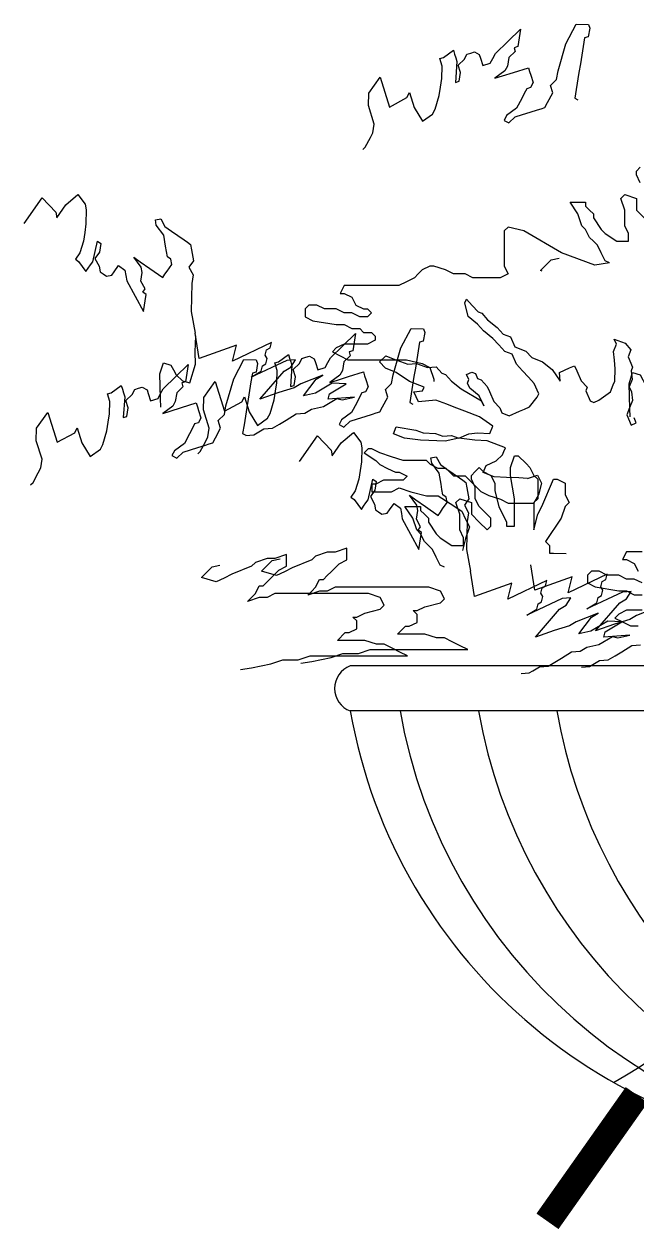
# Model space of a CAD drawing. Header units: millimetres. Extents: x 414.69 to 418.31, y 556.59 to 559.55.
# Drawn here: x 417.6107 to 417.838, y 558.0413 to 558.4908 of the extents above; entities that cross this region are included whole.
import ezdxf

# ---------------------------------------------------------------- set-up
doc = ezdxf.new("R2010")
doc.units = ezdxf.units.MM

msp = doc.modelspace()

# ---------------------------------------------------------------- linework, layer by layer
at = {"color": 8}
for p, q in [((418.1224721687163, 558.2525316823007), (417.7316737571314, 558.2525316823007)), ((418.1224721687163, 558.2357831789471), (417.7316737571314, 558.2357831789471))]:
    msp.add_line(p, q, dxfattribs=at)
at = {"color": 103}
for points in [[(417.736356150529, 558.4442223460629), (417.737246054989, 558.4450798852033), (417.7391454561225, 558.448709518055), (417.7400951578275, 558.4505243348367), (417.740612540563, 558.4537218651276), (417.7384509522249, 558.4606354518219), (417.7385360185947, 558.4652157032813), (417.7427671395036, 558.4710922485278), (417.7462256798699, 558.460030512935), (417.7527034522354, 558.4635737253528), (417.7536531539404, 558.4653885421344), (417.7553824246108, 558.459857672779), (417.7584937136791, 558.4547589059844), (417.7584937136791, 558.4547589059844), (417.7622074495761, 558.4574379202284), (417.7631571522559, 558.4592527338921), (417.7646242357216, 558.4642650840826), (417.7651416174824, 558.4674626174914), (417.7656590015197, 558.470660151612), (417.7657440656129, 558.4752404023596), (417.7648794312524, 558.4780058339194), (417.7662614506251, 558.4784379333622), (417.7699751865218, 558.4811169476061), (417.7704075041896, 558.4797342302672), (417.7708398218572, 558.4783515129284), (417.77127213855, 558.4769687987075), (417.7706696904196, 558.4691910138393), (417.772051709792, 558.4696231132822), (417.7725690915529, 558.472820646691), (417.7717044562175, 558.4755860813686), (417.7740361750184, 558.4778329968815), (417.7749858776984, 558.4796478105453), (417.7763678947942, 558.4800799092764), (417.777749914167, 558.4805120087192), (417.7795642479557, 558.4795613932293), (417.7799965656234, 558.4781786758906), (417.7808612009585, 558.4754132412128), (417.7836252374271, 558.4762774393868), (417.7845749391321, 558.4780922561685), (417.7855246385604, 558.4799070722385), (417.7901880771374, 558.484400900146), (417.7948515147392, 558.4888947311716), (417.7938167479663, 558.4824996667603), (417.7924347308702, 558.4820675680293), (417.7928670485379, 558.4806848506904), (417.7905353297368, 558.4784379351775), (417.7900179456997, 558.4752404010569), (417.7890682462713, 558.473425584987), (417.7853545080976, 558.4707465700313), (417.7881185445663, 558.4716107682053), (417.7922646004075, 558.4729070658221), (417.7977926733446, 558.47463546217), (417.7982249910121, 558.4732527448311), (417.7986573086799, 558.4718700274923), (417.7995219430402, 558.4691045959325), (417.7985722413354, 558.4672897791507), (417.7971902242392, 558.4668576804197), (417.7962405225343, 558.465042863638), (417.7952908231059, 558.463228047568), (417.7933914219726, 558.4595984147163), (417.789677683799, 558.4569193997606), (417.7887279843707, 558.4551045836907), (417.7905423191344, 558.454153965083), (417.7928740379353, 558.4564008805958), (417.7956380744039, 558.4572650787698), (417.7984021108725, 558.4581292769437), (417.8011661473411, 558.4589934751177), (417.8025481667136, 558.4594255745604), (417.8039301838096, 558.4598576732916), (417.8048798855147, 558.4616724900733), (417.806779286648, 558.465302122925), (417.8059146513126, 558.4680675576027), (417.8082463701136, 558.4703144731154), (417.8087637551258, 558.4735120041181), (417.8116979220572, 558.4835367044991), (417.8154967243239, 558.4907959702025), (417.8200750955561, 558.4907095497687), (417.8205074132237, 558.4893268324298), (417.819990031463, 558.4861292990211), (417.8186080120904, 558.4856971995782), (417.8180906303296, 558.4824996661694), (417.8175732462922, 558.4793021320488), (417.8170558645315, 558.47610459864), (417.8165384795193, 558.4729070676374), (417.8155037137213, 558.466512000108), (417.8149863319605, 558.4633144666992), (417.8161631222898, 558.4626978893804)], [(417.8392824389756, 558.4319106612321), (417.8378337133959, 558.4348066474345), (417.8378337133959, 558.4362546393429), (417.8392824389756, 558.4377026336366)], [(417.8278712582452, 558.4021375357796), (417.8262439120261, 558.4029507968246), (417.8247951864466, 558.4058467830268), (417.8233464608671, 558.408742769229), (417.8218977352875, 558.4101907635228), (417.8204490097079, 558.4116387554312), (417.8190002841283, 558.4145347416335), (417.8175515618154, 558.4159827359273), (417.8161028362359, 558.420326714038), (417.8132053850768, 558.4246706945339), (417.8161028362359, 558.4246706945339), (417.8175515618154, 558.4246706945339), (417.8190002841283, 558.4246706945339), (417.8190002841283, 558.4232227026255), (417.8204490097078, 558.4217747083317), (417.8218977352875, 558.420326714038), (417.8218977352875, 558.4188787221294), (417.8247951864466, 558.4145347416335), (417.8262439120261, 558.4130867497249), (417.8305900887649, 558.4101907635228), (417.8334875399241, 558.4101907635228), (417.8349362622369, 558.4101907635228), (417.8349362622369, 558.4116387554312), (417.8349362622369, 558.413086749725), (417.8334875399241, 558.4159827359273), (417.8334875399241, 558.4188787221295), (417.8334875399241, 558.4217747083317), (417.8320388143445, 558.4261186888277), (417.8334875399241, 558.4275666807362), (417.8378337133959, 558.4261186888277), (417.8378337133959, 558.424670694534), (417.8378337133959, 558.4217747083317), (417.8407311645551, 558.4188787221295)], [(417.6751429284343, 558.3312560881006), (417.6760328328943, 558.3321136272411), (417.6779322340276, 558.3357432600927), (417.6788819357326, 558.3375580768745), (417.6793993184682, 558.3407556071653), (417.6772377301299, 558.3476691938596), (417.6773227964998, 558.3522494453191), (417.6815539174089, 558.3581259905656), (417.6850124577751, 558.3470642549727), (417.6914902301406, 558.3506074673905), (417.6924399318456, 558.3524222841722), (417.694169202516, 558.3468914148167), (417.6972804915843, 558.3417926480222), (417.6972804915843, 558.3417926480222), (417.7009942274813, 558.3444716622661), (417.7019439301611, 558.3462864759298), (417.7034110136268, 558.3512988261203), (417.7039283953875, 558.3544963595291), (417.7044457794249, 558.3576938936496), (417.704530843518, 558.3622741443974), (417.7036662091576, 558.3650395759571), (417.7050482285301, 558.3654716754), (417.7087619644271, 558.3681506896439), (417.7091942820947, 558.366767972305), (417.7096265997623, 558.3653852549662), (417.7100589164552, 558.3640025407452), (417.7094564683247, 558.3562247558771), (417.7108384876973, 558.3566568553199), (417.7113558694581, 558.3598543887288), (417.7104912341229, 558.3626198234065), (417.7128229529238, 558.3648667389192), (417.7137726556035, 558.366681552583), (417.7151546726996, 558.3671136513141), (417.7165366920722, 558.3675457507569), (417.7183510258609, 558.3665951352672), (417.7187833435285, 558.3652124179282), (417.7196479788638, 558.3624469832505), (417.7224120153323, 558.3633111814245), (417.7233617170373, 558.3651259982062), (417.7243114164656, 558.3669408142762), (417.7289748550425, 558.3714346421838), (417.7336382926444, 558.3759284732093), (417.7326035258714, 558.369533408798), (417.7312215087754, 558.369101310067), (417.7316538264431, 558.3677185927281), (417.7293221076421, 558.3654716772153), (417.7288047236048, 558.3622741430947), (417.7278550241764, 558.3604593270247), (417.7241412860028, 558.357780312069), (417.7269053224716, 558.358644510243), (417.7310513783126, 558.3599408078599), (417.7365794512498, 558.3616692042076), (417.7370117689175, 558.3602864868689), (417.7374440865849, 558.35890376953), (417.7383087209455, 558.3561383379703), (417.7373590192406, 558.3543235211885), (417.7359770021444, 558.3538914224574), (417.7350273004395, 558.3520766056757), (417.7340776010111, 558.3502617896057), (417.7321781998778, 558.346632156754), (417.7284644617042, 558.3439531417984), (417.7275147622759, 558.3421383257285), (417.7293290970395, 558.3411877071208), (417.7316608158405, 558.3434346226335), (417.734424852309, 558.3442988208075), (417.7371888887776, 558.3451630189815), (417.7399529252463, 558.3460272171553), (417.7413349446189, 558.3464593165982), (417.7427169617148, 558.3468914153293), (417.7436666634197, 558.348706232111), (417.745566064553, 558.3523358649627), (417.7447014292179, 558.3551012996404), (417.7470331480188, 558.3573482151531), (417.747550533031, 558.3605457461558), (417.7504846999625, 558.3705704465369), (417.754283502229, 558.3778297122402), (417.7588618734613, 558.3777432918064), (417.7592941911288, 558.3763605744675), (417.7587768093681, 558.3731630410588), (417.7573947899955, 558.3727309416158), (417.7568774082348, 558.3695334082071), (417.7563600241975, 558.3663358740865), (417.7558426424367, 558.3631383406777), (417.7553252574246, 558.3599408096751), (417.7542904916264, 558.3535457421457), (417.7537731098657, 558.3503482087369), (417.754949900195, 558.3497316314181)], [(417.6929000057843, 558.338133173896), (417.6959362446087, 558.3383666667512), (417.6971786827945, 558.3391117527594), (417.699663559166, 558.3406019247757), (417.7028931454422, 558.3408502857626), (417.7053780218137, 558.3423404577787), (417.7078628981852, 558.3438306297951), (417.7115902099407, 558.3460658861393), (417.71481979499, 558.3463142491718), (417.7173046713616, 558.347804421188), (417.7217766958235, 558.348797868183), (417.7267464457648, 558.3517782105354), (417.7287335926284, 558.3512814875597), (417.7332056170901, 558.3522749345547), (417.7235168594887, 558.3515298495486), (417.7240145889965, 558.3535167445403), (417.7264994653682, 558.3550069165567), (417.7277419035538, 558.3557520025648), (417.7289843417396, 558.356497088573), (417.7302267799255, 558.3572421745811), (417.7250100467857, 558.3574905365699), (417.7187978586586, 558.3537651082094), (417.7143258341968, 558.3527716612144), (417.7190486037415, 558.3589807095881), (417.7215334801131, 558.3604708816043), (417.7133341451222, 558.3572421762194), (417.7108492687507, 558.3557520042033), (417.7051348061033, 558.3540134712001), (417.6981779092982, 558.3515298518234), (417.7071257216815, 558.361961055259), (417.7096105980529, 558.3634512272753), (417.7113507657467, 558.3661832082753), (417.7081211794706, 558.3659348472885), (417.6949520917368, 558.3597257978712), (417.6986794034924, 558.3619610542153), (417.6991771317737, 558.3639479512528), (417.7004195699594, 558.3646930372611), (417.7009172994672, 558.366679932253), (417.7001725895628, 558.3679217432823), (417.7006703190707, 558.3699086382743), (417.7019127572564, 558.3706537242823), (417.7024104855376, 558.37264062132), (417.7024104855376, 558.37264062132), (417.6879989596182, 558.3656864858945), (417.6884966878993, 558.367673382932), (417.6889944174073, 558.3696602779239), (417.6894921456884, 558.3716471749614), (417.6755783480502, 558.3666799365735), (417.6740972750047, 558.3760264673126)], [(417.6131163673205, 558.3197477534949), (417.6140062717806, 558.3206052926353), (417.6159056729139, 558.324234925487), (417.6168553746187, 558.3260497422688), (417.6173727573544, 558.3292472725595), (417.6152111690163, 558.3361608592538), (417.6152962353859, 558.3407411107133), (417.6195273562951, 558.3466176559598), (417.6229858966612, 558.3355559203669), (417.6294636690268, 558.3390991327847), (417.6304133707318, 558.3409139495664), (417.6321426414022, 558.335383080211), (417.6352539304705, 558.3302843134164), (417.6352539304705, 558.3302843134164), (417.6389676663674, 558.3329633276603), (417.6399173690472, 558.334778141324), (417.641384452513, 558.3397904915146), (417.6419018342738, 558.3429880249234), (417.642419218311, 558.346185559044), (417.6425042824042, 558.3507658097916), (417.6416396480439, 558.3535312413513), (417.6430216674164, 558.3539633407943), (417.6467354033134, 558.356642355038), (417.6471677209809, 558.3552596376993), (417.6476000386486, 558.3538769203604), (417.6480323553413, 558.3524942061396), (417.6474299072108, 558.3447164212713), (417.6488119265834, 558.3451485207141), (417.6493293083442, 558.348346054123), (417.648464673009, 558.3511114888007), (417.6507963918099, 558.3533584043136), (417.6517460944898, 558.3551732179773), (417.6531281115858, 558.3556053167083), (417.6545101309583, 558.3560374161511), (417.6563244647471, 558.3550868006613), (417.6567567824148, 558.3537040833226), (417.65762141775, 558.3509386486448), (417.6603854542187, 558.3518028468187), (417.6613351559236, 558.3536176636005), (417.662284855352, 558.3554324796704), (417.6669482939287, 558.359926307578), (417.6716117315307, 558.3644201386037), (417.6705769647577, 558.3580250741923), (417.6691949476616, 558.3575929754612), (417.6696272653292, 558.3562102581224), (417.6672955465283, 558.3539633426095), (417.666778162491, 558.3507658084889), (417.6658284630627, 558.348950992419), (417.6621147248891, 558.3462719774633), (417.6648787613576, 558.3471361756373), (417.6690248171989, 558.3484324732541), (417.6745528901361, 558.3501608696021), (417.6749852078036, 558.3487781522631), (417.6754175254712, 558.3473954349242), (417.6762821598317, 558.3446300033645), (417.6753324581266, 558.3428151865828), (417.6739504410307, 558.3423830878517), (417.6730007393257, 558.34056827107), (417.6720510398974, 558.3387534550001), (417.670151638764, 558.3351238221484), (417.6664379005905, 558.3324448071927), (417.665488201162, 558.3306299911227), (417.6673025359258, 558.329679372515), (417.6696342547267, 558.3319262880277), (417.6723982911952, 558.3327904862017), (417.6751623276638, 558.3336546843757), (417.6779263641324, 558.3345188825496), (417.679308383505, 558.3349509819925), (417.6806904006011, 558.3353830807235), (417.6816401023059, 558.3371978975053), (417.6835395034394, 558.3408275303569), (417.6826748681041, 558.3435929650348), (417.685006586905, 558.3458398805475), (417.6855239719172, 558.3490374115501), (417.6884581388487, 558.3590621119312), (417.6922569411154, 558.3663213776344), (417.6968353123474, 558.3662349572007), (417.6972676300152, 558.3648522398618), (417.6967502482544, 558.361654706453), (417.6953682288819, 558.3612226070102), (417.694850847121, 558.3580250736013), (417.6943334630837, 558.3548275394808), (417.6938160813231, 558.3516300060719), (417.6932986963108, 558.3484324750693), (417.6922639305127, 558.3420374075399), (417.6917465487519, 558.3388398741312), (417.6929233390813, 558.3382232968124)], [(417.7666580361505, 558.2891712778173), (417.7650306899313, 558.2899845388623), (417.7635819643518, 558.2928805250646), (417.7621332387722, 558.2957765112667), (417.7606845131926, 558.2972245055605), (417.7592357876131, 558.2986724974689), (417.7577870620335, 558.3015684836712), (417.7563383397207, 558.3030164779649), (417.7548896141411, 558.3073604560757), (417.7519921629819, 558.3117044365716), (417.7548896141411, 558.3117044365716), (417.7563383397207, 558.3117044365716), (417.7577870620335, 558.3117044365716), (417.7577870620335, 558.3102564446632), (417.7592357876131, 558.3088084503694), (417.7606845131926, 558.3073604560757), (417.7606845131926, 558.3059124641671), (417.7635819643518, 558.3015684836712), (417.7650306899313, 558.3001204917628), (417.7693768666701, 558.2972245055605), (417.7722743178292, 558.2972245055605), (417.773723040142, 558.2972245055605), (417.773723040142, 558.2986724974689), (417.773723040142, 558.3001204917628), (417.7722743178292, 558.3030164779649), (417.7722743178292, 558.3059124641671), (417.7722743178292, 558.3088084503694), (417.7708255922497, 558.3131524308654), (417.7722743178292, 558.3146004227739), (417.7766204913012, 558.3131524308654), (417.7766204913012, 558.3117044365717), (417.7766204913012, 558.3088084503694), (417.7795179424604, 558.3059124641672), (417.7824153936194, 558.303016477965), (417.7838641191992, 558.3044644698734), (417.7838641191992, 558.3073604560757), (417.7809666680399, 558.3102564446632), (417.7795179424603, 558.3117044365717), (417.7780692168807, 558.3146004227739), (417.7780692168807, 558.3189444032699), (417.7766204913012, 558.3218403894722), (417.7766204913012, 558.3232883813806), (417.7780692168807, 558.3247363756743), (417.7795179424603, 558.3261843675829), (417.7809666680399, 558.3247363756743), (417.7838641191989, 558.3232883813806), (417.7853128447787, 558.3203923951784), (417.7853128447787, 558.3174964089761), (417.7867615703582, 558.3117044365717), (417.7896590182504, 558.3059124641672), (417.7896590182504, 558.3044644698734), (417.7925564694096, 558.3044644698734), (417.7925564694096, 558.3073604560757), (417.7925564694096, 558.3102564446632), (417.7925564694096, 558.3117044365717), (417.7925564694096, 558.3146004227739), (417.7911077438301, 558.3232883813806), (417.79110774383, 558.3261843675829), (417.7925564694096, 558.3305283480788), (417.7940051949893, 558.3305283480788), (417.7969026461483, 558.3276323618767), (417.7983513717279, 558.3261843675829), (417.7998000973076, 558.3232883813806), (417.8012488228871, 558.3218403894722), (417.8012488228871, 558.3189444032699), (417.8012488228871, 558.3146004227739), (417.7998000973076, 558.3131524308654), (417.7998000973076, 558.3088084503695), (417.7998000973076, 558.303016477965), (417.8012488228871, 558.3088084503695), (417.8026975484668, 558.3117044365717), (417.8070437219387, 558.3218403894722), (417.8084924475182, 558.3218403894722), (417.8113898986774, 558.3203923951785), (417.8113898986774, 558.3189444032699), (417.8113898986774, 558.3160484170677), (417.812838624257, 558.3131524308654), (417.8113898986774, 558.3117044365717), (417.8099411730977, 558.3073604560757), (417.8041462707795, 558.2986724974689), (417.8055949963591, 558.2972245055606), (417.8055949963591, 558.2943285193584), (417.8070437219387, 558.2943285193584), (417.8117747420443, 558.2942953855087)], [(417.713308118998, 558.2535362634818), (417.717379404977, 558.2542144677662), (417.724623032875, 558.2556624620601), (417.728969206347, 558.2571104539685), (417.7347641086651, 558.2571104539685), (417.7391102854039, 558.2585584482623), (417.7449051844554, 558.2585584482623), (417.7593924369844, 558.2585584482623), (417.7637386137231, 558.2585584482624), (417.7695335160414, 558.2585584482624), (417.7753284150929, 558.2585584482624), (417.7724309639339, 558.2600064401709), (417.7695335160414, 558.2614544344646), (417.7666360648823, 558.2629024263731), (417.7637386137231, 558.2629024263731), (417.7593924369844, 558.2643504206668), (417.7564949858252, 558.2643504206668), (417.7535975379329, 558.2643504206668), (417.7492513611941, 558.2643504206668), (417.7521488123533, 558.267246406869), (417.7535975379329, 558.267246406869), (417.7564949858252, 558.2686944011627), (417.7564949858252, 558.2701423930713), (417.7564949858252, 558.271590387365), (417.7550462635124, 558.2730383792735), (417.7564949858252, 558.2730383792735), (417.7593924369844, 558.2744863735672), (417.7651873393027, 558.2759343654757), (417.7651873393027, 558.2759343654757), (417.7666360648823, 558.2773823597695), (417.7651873393027, 558.2802783459717), (417.7608411625639, 558.2817263378802), (417.756494985825, 558.2817263378802), (417.7535975379328, 558.2817263378802), (417.7492513611941, 558.2817263378802), (417.7463539100351, 558.2817263378802), (417.7420077332962, 558.2817263378802), (417.7376615598243, 558.2817263378802), (417.7333153830856, 558.2817263378802), (417.7304179319265, 558.2817263378802), (417.7260717551877, 558.2817263378802), (417.7231743072954, 558.2802783459716), (417.7202768561361, 558.2802783459716), (417.7159306793974, 558.2788303516779), (417.717379404977, 558.2802783459716), (417.7188281305565, 558.2817263378802), (417.7202768561361, 558.2846223240824), (417.7217255817158, 558.2846223240824), (417.7231743072954, 558.2860703183761), (417.724623032875, 558.2875183102847), (417.7260717551877, 558.2889663045784), (417.7275204807672, 558.2904142964868), (417.7304179319265, 558.2918622907806), (417.7304179319265, 558.293310282689), (417.7304179319265, 558.2962062688913), (417.7260717551877, 558.2947582769829), (417.7231743072954, 558.2947582769829), (417.7188281305565, 558.293310282689), (417.717379404977, 558.2918622907805), (417.710135780346, 558.2889663045784), (417.7072383291868, 558.2875183102847), (417.7043408780277, 558.2860703183761), (417.6988063182262, 558.2876563996977), (417.7027569340044, 558.2917013260526), (417.7056848949941, 558.2923041807356)], [(417.6909586763281, 558.2511828398921), (417.6950299623072, 558.2518610441765), (417.702273590205, 558.2533090384702), (417.7066197636769, 558.2547570303788), (417.7124146659952, 558.2547570303788), (417.7167608427341, 558.2562050246725), (417.7225557417854, 558.2562050246725), (417.7370429943145, 558.2562050246726), (417.7413891710532, 558.2562050246726), (417.7471840733716, 558.2562050246726), (417.752978972423, 558.2562050246726), (417.7500815212638, 558.257653016581), (417.7471840733716, 558.2591010108747), (417.7442866222124, 558.2605490027833), (417.7413891710532, 558.2605490027833), (417.7370429943145, 558.261996997077), (417.7341455431553, 558.261996997077), (417.7312480952628, 558.261996997077), (417.7269019185242, 558.261996997077), (417.7297993696833, 558.2648929832792), (417.7312480952628, 558.2648929832792), (417.7341455431553, 558.266340977573), (417.7341455431553, 558.2677889694814), (417.7341455431553, 558.2692369637753), (417.7326968208425, 558.2706849556837), (417.7341455431553, 558.2706849556837), (417.7370429943145, 558.2721329499774), (417.7428378966328, 558.2735809418859), (417.7428378966328, 558.2735809418859), (417.7442866222124, 558.2750289361796), (417.7428378966328, 558.277924922382), (417.738491719894, 558.2793729142904), (417.7341455431553, 558.2793729142904), (417.7312480952628, 558.2793729142904), (417.7269019185242, 558.2793729142904), (417.724004467365, 558.2793729142904), (417.7196582906263, 558.2793729142904), (417.7153121171544, 558.2793729142903), (417.7109659404157, 558.2793729142903), (417.7080684892564, 558.2793729142903), (417.7037223125177, 558.2793729142903), (417.7008248646255, 558.2779249223819), (417.6979274134663, 558.2779249223819), (417.6935812367276, 558.2764769280881), (417.6950299623071, 558.2779249223819), (417.6964786878867, 558.2793729142903), (417.6979274134663, 558.2822689004926), (417.699376139046, 558.2822689004926), (417.7008248646255, 558.2837168947864), (417.702273590205, 558.2851648866948), (417.7037223125177, 558.2866128809885), (417.7051710380973, 558.2880608728971), (417.7080684892564, 558.2895088671908), (417.7080684892564, 558.2909568590993), (417.7080684892564, 558.2938528453016), (417.7037223125177, 558.292404853393), (417.7008248646255, 558.292404853393), (417.6964786878867, 558.2909568590993), (417.6950299623071, 558.2895088671908), (417.687786337676, 558.2866128809885), (417.6848888865169, 558.2851648866948), (417.6819914353576, 558.2837168947864), (417.6764568755563, 558.2853029761079), (417.6804074913344, 558.2893479024627), (417.6833354523241, 558.2899507571459)], [(417.7950787025396, 558.2497624353979), (417.7981149413641, 558.249995928253), (417.79935737955, 558.2507410142613), (417.8018422559213, 558.2522311862775), (417.8050718421975, 558.2524795472643), (417.807556718569, 558.2539697192806), (417.8100415949405, 558.2554598912968), (417.8137689066961, 558.2576951476411), (417.8169984917455, 558.2579435106736), (417.8194833681168, 558.2594336826899), (417.8239553925788, 558.2604271296848), (417.8289251425202, 558.2634074720372), (417.8309122893837, 558.2629107490616), (417.8353843138456, 558.2639041960565), (417.825695556244, 558.2631591110503), (417.826193285752, 558.2651460060422), (417.8286781621235, 558.2666361780585), (417.8299206003093, 558.2673812640667), (417.831163038495, 558.2681263500748), (417.8324054766808, 558.2688714360829), (417.827188743541, 558.2691197980716), (417.8209765554139, 558.2653943697112), (417.8165045309521, 558.2644009227162), (417.8212273004968, 558.2706099710899), (417.8237121768684, 558.2721001431062), (417.8155128418778, 558.2688714377213), (417.8130279655061, 558.2673812657051), (417.8073135028586, 558.265642732702), (417.8003566060537, 558.2631591133252), (417.8093044184368, 558.2735903167609), (417.8117892948082, 558.2750804887771), (417.8135294625021, 558.2778124697771), (417.8102998762259, 558.2775641087903), (417.7971307884923, 558.2713550593729), (417.8008581002478, 558.2735903157172), (417.801355828529, 558.2755772127547), (417.8025982667148, 558.2763222987628), (417.8030959962227, 558.2783091937547), (417.8023512863181, 558.2795510047841), (417.802849015826, 558.281537899776), (417.8040914540119, 558.2822829857841), (417.8045891822931, 558.2842698828217), (417.8045891822931, 558.2842698828217), (417.7901776563735, 558.2773157473963), (417.7906753846546, 558.2793026444338), (417.7911731141627, 558.2812895394258), (417.7916708424438, 558.2832764364632), (417.7777570448056, 558.2783091980752), (417.77627597176, 558.2876557288145)], [(417.8460616195383, 558.2744535666959), (417.8378622845477, 558.2712248613111), (417.8353774081762, 558.2697346892949), (417.8296629455285, 558.2679961562917), (417.8227060487236, 558.265512536915), (417.8316538611068, 558.2759437403506), (417.8341387374783, 558.2774339123669), (417.835878905172, 558.2801658933669), (417.832649318896, 558.2799175323801), (417.8194802311623, 558.2737084829628), (417.8232075429179, 558.275943739307), (417.8237052711989, 558.2779306363444), (417.8249477093848, 558.2786757223527), (417.8254454388928, 558.2806626173445), (417.824700728988, 558.281904428374), (417.8251984584961, 558.2838913233659), (417.8264408966818, 558.284636409374), (417.826938624963, 558.2866233064116), (417.826938624963, 558.2866233064116), (417.8125270990435, 558.279669170986), (417.8130248273247, 558.2816560680236), (417.8135225568326, 558.2836429630155), (417.8140202851138, 558.2856298600531), (417.8001064874754, 558.2806626216651), (417.7986254144299, 558.2900091524043)], [(417.8174281452095, 558.2521158589876), (417.8204643840342, 558.2523493518429), (417.8217068222199, 558.253094437851), (417.8241916985913, 558.2545846098673), (417.8274212848675, 558.2548329708541), (417.8299061612389, 558.2563231428704), (417.8323910376105, 558.2578133148867), (417.8361183493661, 558.2600485712309), (417.8393479344154, 558.2602969342634)]]:
    msp.add_lwpolyline(points, dxfattribs=at)
at = {"color": 126}
for points in [[(417.6107333577968, 558.4168044411714), (417.6173755414397, 558.4263020667822), (417.622478283691, 558.4209655969214), (417.6228346147624, 558.4189485393002), (417.6261557075201, 558.4236973534443), (417.6306634026663, 558.427616310826), (417.6306634026663, 558.427616310826), (417.6333929383504, 558.4239395477684), (417.6337492712942, 558.4219224928245), (417.6336316582932, 558.4167011754131), (417.6331577142205, 558.4134969156229), (417.6326837721027, 558.4102926544658), (417.6313795548407, 558.4059011911396), (417.629719010334, 558.4035267867447), (417.6309056145951, 558.4026969326596), (417.6336351502791, 558.3990201696021), (417.6344654234684, 558.4002073731381), (417.635295696658, 558.4013945766741), (417.6361259679752, 558.402581777533), (417.637904127355, 558.4101775020163), (417.6390907316157, 558.4093476479311), (417.6386167875432, 558.4061433881409), (417.6369562411645, 558.403768981069), (417.6384991745423, 558.4009220707296), (417.638855507486, 558.3989050157855), (417.6400421097924, 558.3980751630675), (417.6412287140532, 558.3972453089823), (417.6432455876767, 558.3976026571229), (417.6440758608661, 558.398789860659), (417.645736407245, 558.401164267731), (417.648109613812, 558.3995045609277), (417.6484659448836, 558.3974875033065), (417.6488222740004, 558.3954704470523), (417.6519081426283, 558.3897766290507), (417.6549940093838, 558.3840828083721), (417.655941893702, 558.3904913266423), (417.6547552913958, 558.3913211793605), (417.6555855645852, 558.3925083828965), (417.6540426312073, 558.3953552932358), (417.6545165733252, 558.3985595543929), (417.6541602442084, 558.4005766106471), (417.6514307065696, 558.4042533750716), (417.6538039131368, 558.4025936682683), (417.657363723965, 558.4001041073798), (417.6621101370993, 558.3967846937732), (417.6629404102887, 558.3979718973092), (417.663770683478, 558.3991591008452), (417.6654312279846, 558.4015335052401), (417.665074896913, 558.4035505628611), (417.6638882946069, 558.4043804155793), (417.6635319635354, 558.4063974732005), (417.6631756344185, 558.4084145294546), (417.6624629742302, 558.41244864333), (417.6597334365915, 558.4161254077545), (417.6593771074745, 558.4181424640086), (417.6613939829703, 558.4184998148265), (417.6629369163479, 558.4156529044872), (417.6653101229151, 558.4139931976839), (417.6676833294824, 558.4123334908805), (417.6700565360495, 558.4106737840772), (417.6712431403105, 558.4098439299921), (417.6724297426166, 558.4090140772739), (417.6727860736883, 558.4069970196526), (417.6734987338766, 558.4029629057774), (417.6718381874979, 558.4005884987054), (417.6733811208755, 558.3977415883661), (417.6729071806299, 558.394537329886), (417.6726719546278, 558.3840946950634), (417.6740972750047, 558.3760264673126)], [(417.7129120545522, 558.3284337026732), (417.7195542381952, 558.3379313282842), (417.7246569804464, 558.3325948584232), (417.7250133115178, 558.3305778008021), (417.7283344042755, 558.3353266149461), (417.7328420994218, 558.3392455723279), (417.7328420994218, 558.3392455723279), (417.7355716351058, 558.3355688092703), (417.7359279680495, 558.3335517543262), (417.7358103550484, 558.3283304369149), (417.7353364109759, 558.3251261771247), (417.7348624688581, 558.3219219159676), (417.7335582515963, 558.3175304526414), (417.7318977070896, 558.3151560482465), (417.7330843113506, 558.3143261941614), (417.7358138470345, 558.3106494311039), (417.736644120224, 558.3118366346399), (417.7374743934133, 558.3130238381759), (417.7383046647304, 558.3142110390347), (417.7400828241105, 558.3218067635181), (417.7412694283713, 558.3209769094329), (417.7407954842987, 558.3177726496427), (417.73913493792, 558.3153982425708), (417.7406778712976, 558.3125513322315), (417.7410342042416, 558.3105342772874), (417.7422208065477, 558.3097044245692), (417.7434074108087, 558.308874570484), (417.745424284432, 558.3092319186248), (417.7462545576215, 558.3104191221607), (417.7479151040003, 558.3127935292327), (417.7502883105674, 558.3111338224295), (417.7506446416389, 558.3091167648083), (417.7510009707557, 558.3070997085541), (417.7540868393836, 558.3014058905526), (417.7571727061392, 558.2957120698738), (417.7581205904573, 558.3021205881441), (417.7569339881511, 558.3029504408623), (417.7577642613405, 558.3041376443983), (417.7562213279626, 558.3069845547376), (417.7566952700805, 558.3101888158948), (417.7563389409637, 558.312205872149), (417.7536094033251, 558.3158826365734), (417.7559826098922, 558.31422292977), (417.7595424207202, 558.3117333688816), (417.7642888338546, 558.308413955275), (417.765119107044, 558.309601158811), (417.7659493802333, 558.310788362347), (417.76760992474, 558.3131627667419), (417.7672535936684, 558.315179824363), (417.7660669913622, 558.3160096770812), (417.7657106602907, 558.3180267347024), (417.7653543311739, 558.3200437909564), (417.7646416709854, 558.3240779048319), (417.7619121333468, 558.3277546692564), (417.7615558042298, 558.3297717255105), (417.7635726797256, 558.3301290763284), (417.7651156131034, 558.327282165989), (417.7674888196706, 558.3256224591858), (417.7698620262378, 558.3239627523824), (417.7722352328049, 558.322303045579), (417.7734218370658, 558.3214731914939), (417.7746084393721, 558.3206433387757), (417.7749647704436, 558.3186262811545), (417.775677430632, 558.3145921672792), (417.7740168842532, 558.3122177602072), (417.7755598176309, 558.3093708498678), (417.7750858773853, 558.3061665913878), (417.7748506513833, 558.2957239565651), (417.77627597176, 558.2876557288145)]]:
    msp.add_lwpolyline(points, dxfattribs=at)
at = {"color": 104}
for points in [[(417.8278712582452, 558.4021375357796), (417.8224549062846, 558.4013608763952), (417.8100276547198, 558.4059051377101), (417.7960252061091, 558.4140196377168), (417.7902303037908, 558.4154676320105), (417.7887815782112, 558.4140196377168), (417.7887815782112, 558.4111236515146), (417.7887815782112, 558.4096756596061), (417.7887815782112, 558.4067796734039), (417.7887815782112, 558.4053316791101), (417.7887815782112, 558.4009877009994), (417.7902303037908, 558.3980917147971), (417.7873328526317, 558.3966437205034), (417.7844354014725, 558.3966437205034), (417.7815379535801, 558.3966437205034), (417.7771917768415, 558.3966437205034), (417.7742943256823, 558.3980917147971), (417.7699481489435, 558.3980917147971), (417.7670507010513, 558.3995397067057), (417.7627045243125, 558.4009877009994), (417.7612557987328, 558.4009877009994), (417.7583583475737, 558.3995397067057), (417.7569096219942, 558.3980917147971), (417.7554608964145, 558.3966437205034), (417.7525634452554, 558.3951957285949), (417.7496659973631, 558.3937477343011), (417.7453198206244, 558.3937477343011), (417.7424223694652, 558.3937477343011), (417.739524918306, 558.3937477343011), (417.735178744834, 558.3937477343011), (417.732281293675, 558.3937477343011), (417.7293838425159, 558.3937477343011), (417.7279351169361, 558.390851748099), (417.7293838425159, 558.390851748099), (417.732281293675, 558.3894037561904), (417.7337300192545, 558.3865077699883), (417.7366274704137, 558.3850597756945), (417.7380761927266, 558.3850597756946), (417.739524918306, 558.383611783786), (417.7380761927266, 558.3821637894922), (417.7351787448342, 558.3821637894922), (417.732281293675, 558.383611783786), (417.7293838425159, 558.383611783786), (417.7264863913566, 558.3850597756945), (417.7221402146179, 558.3850597756945), (417.7192427667255, 558.3865077699882), (417.717794041146, 558.3865077699882), (417.7163453155664, 558.3865077699882), (417.7148965899869, 558.3850597756945), (417.7148965899869, 558.3821637894922), (417.717794041146, 558.3807157975838), (417.7264863913566, 558.3792678032901), (417.7293838425159, 558.3792678032901), (417.732281293675, 558.3778198113815), (417.7351787448342, 558.3778198113815), (417.7366274704137, 558.3763718170878), (417.739524918306, 558.3763718170878), (417.7409736438856, 558.3749238251793), (417.7409736438856, 558.3734758308856), (417.7380761927266, 558.372027838977), (417.7351787448342, 558.372027838977), (417.732281293675, 558.372027838977), (417.7293838425159, 558.372027838977), (417.7264863913566, 558.3705798446833), (417.7250376657771, 558.3691318503895), (417.7279351169362, 558.3676838584811), (417.7308325680954, 558.3662358641874), (417.7337300192545, 558.3662358641874), (417.7351787448342, 558.3662358641874), (417.7366274704137, 558.3662358641874), (417.7409736438856, 558.3662358641874), (417.7438710950448, 558.3662358641874), (417.7482172717835, 558.3662358641874), (417.7525634452554, 558.3662358641874), (417.7583583475739, 558.3647878722788), (417.7612557987328, 558.3633398779851), (417.7627045243125, 558.3589958998745), (417.7627045243125, 558.3581619679392)], [(417.7973770678636, 558.3221739258236), (417.7942245107339, 558.3223171666042), (417.7896481916905, 558.3225251012698), (417.7850718717913, 558.3227330337088), (417.7810151226771, 558.3242925332659), (417.782054263391, 558.3269956652753), (417.7839260838807, 558.3278273992074), (417.7857979035145, 558.3286591309133), (417.7881892939332, 558.3308424297369), (417.7887088647182, 558.3321939968548), (417.7892284346473, 558.3335455617463), (417.7824671891727, 558.3361447265024), (417.7778908701295, 558.336352661168), (417.7719623005255, 558.3370804267927), (417.7668664106972, 558.3359367943403), (417.757713774804, 558.3363526602727), (417.7517852060558, 558.337080428124), (417.747728459991, 558.3386399265087), (417.7487676007049, 558.341343058518), (417.7560484161085, 558.3400954586534), (417.758752915518, 558.3390557922821), (417.7633292354172, 558.338847859843), (417.7660337348267, 558.3378081934717), (417.7692578011159, 558.3381200931641), (417.7719623005255, 558.3370804267927), (417.775705940649, 558.3387438924307), (417.7789300108434, 558.3390557931773), (417.7835063298868, 558.3388478585117), (417.7845454706007, 558.3415509905211), (417.7796560425667, 558.3449818903816), (417.7742470437477, 558.3470612231243), (417.7701902976827, 558.3486207215091), (417.7674857982731, 558.3496603878804), (417.7634290491588, 558.3512198874374), (417.7569809096259, 558.3505960881707), (417.7553155539797, 558.3543388853792), (417.7585396202688, 558.3546507850715), (417.7590591910539, 558.3560023521894), (417.7536501952841, 558.3580816837599), (417.7487607663942, 558.361512581394), (417.7447040172799, 558.363072080951), (417.7425190917047, 558.365463313268), (417.7449104821234, 558.3676466120917), (417.7476149784836, 558.3666069468926), (417.7503194778931, 558.3655672805212), (417.7530239773026, 558.36452761415), (417.7562480466412, 558.3648395126701), (417.7576002963459, 558.3643196794844), (417.7603047957554, 558.3632800131131), (417.7635288629006, 558.3635919150319), (417.7657137915252, 558.3612006815426), (417.7670660412299, 558.360680848357), (417.7692509707103, 558.3582896170942), (417.7727881490397, 558.3553785504193), (417.7803820742898, 558.3509079875861), (417.7812147532097, 558.3490365872825), (417.7795493945142, 558.3527793856631), (417.776012216185, 558.3556904523381), (417.775179536409, 558.3575618504152), (417.7756991071941, 558.3589134175331), (417.7748664304677, 558.360784814438), (417.776738247908, 558.3616165495424), (417.7780904976129, 558.3610967163568), (417.7789231765328, 558.3592253160532), (417.7802754262373, 558.3587054828675), (417.7824603557179, 558.3563142516048), (417.7832930346377, 558.3544428513012), (417.7832930346377, 558.3544428513012), (417.7849583933333, 558.3507000529205), (417.7871433228137, 558.3483088216577), (417.7879759986841, 558.3464374225265), (417.7906804980937, 558.3453977561551), (417.7906804980937, 558.3453977561551), (417.7944241382173, 558.3470612217931), (417.796295958707, 558.3478929557253), (417.7981677783407, 558.3487246874312), (417.8010787395443, 558.3522595533727), (417.8015983094734, 558.3536111182642), (417.7999329516339, 558.3573539188712), (417.7977480221533, 558.3597451501341), (417.7955630935288, 558.3621363836234), (417.7933781670976, 558.3645276137139), (417.7917128084021, 558.3682704120946), (417.7890083089926, 558.369310078466), (417.786823380368, 558.3717013119552), (417.7846384508875, 558.374092543218), (417.7811012756075, 558.3770036087207), (417.7789163461269, 558.3793948399834), (417.7753791677977, 558.3823059066583), (417.7742333790313, 558.3874002699305), (417.7747529498162, 558.3887518370484), (417.7769378784408, 558.3863606035591), (417.7791228079212, 558.3839693722963), (417.7804750576261, 558.3834495391106), (417.7826599862507, 558.3810583056214), (417.7861971623864, 558.3781472423452), (417.788382091011, 558.375756008856), (417.7910865904207, 558.3747163424847), (417.7927519491161, 558.370973544104), (417.7968086951811, 558.3694140457192), (417.7989936246616, 558.3670228144564), (417.8030503737758, 558.3654633148993), (417.8065875521052, 558.3625522482246), (417.8096051574562, 558.3582896178303), (417.8092920515147, 558.3615125818532), (417.811163868955, 558.3623443169575), (417.8130356885889, 558.3631760486635), (417.8149075090786, 558.3640077825956), (417.8157401879984, 558.3621363822922), (417.817405546694, 558.3583935839115), (417.8195904761743, 558.3560023526486), (417.8190709053895, 558.3546507855308), (417.820736264085, 558.3509079871501), (417.8220885107404, 558.3503881551366), (417.8239603312301, 558.3512198890688), (417.8282235412827, 558.3542349195983), (417.8292626819966, 558.3569380516077), (417.8297822527816, 558.3582896187256), (417.8299887137199, 558.3628641488122), (417.8296756047291, 558.3660871140071), (417.8293624957383, 558.3693100792021), (417.8304016364523, 558.3720132112115), (417.8295689605818, 558.3738846103429), (417.8336257066468, 558.372325111958), (417.8358106352714, 558.3699338784688), (417.8347714945575, 558.3672307464595), (417.8364368532528, 558.3634879480788), (417.8359172833237, 558.3621363831874), (417.8362303923146, 558.3589134179923), (417.8351912516006, 558.3562102859829), (417.8360239305205, 558.3543388856793), (417.8363370395112, 558.3511159204843), (417.8352978987972, 558.348412788475), (417.8342587580833, 558.3457096564656), (417.8359241137294, 558.3419668592571), (417.8377959342191, 558.3427985931894), (417.8369632544434, 558.3446699912665)], [(417.6614153852136, 558.3486237739133), (417.6613292253626, 558.3517784071502), (417.6612041571789, 558.3563577401542), (417.6610790867127, 558.36093707385), (417.6623397571763, 558.3650963961777), (417.6651112367539, 558.3642563741336), (417.6660767541961, 558.3624499219895), (417.6670422693554, 558.3606434705375), (417.6693935254452, 558.3584170077173), (417.6707792663752, 558.3579969963494), (417.6721650050227, 558.3575769856732), (417.6742661215147, 558.3645091864264), (417.6741410533309, 558.3690885194303), (417.6744362063525, 558.3750542939019)], [(417.8355093757145, 558.3449504315416), (417.8354232158634, 558.3481050647785), (417.8352981476799, 558.3526843977825), (417.8351730772134, 558.3572637314782), (417.8364337476772, 558.361423053806), (417.8392052272548, 558.3605830317617), (417.8401707446968, 558.3587765796178), (417.8411362598564, 558.3569701281657), (417.843487515946, 558.3547436653456), (417.8448732568762, 558.3543236539776), (417.8462589955236, 558.3539036433014), (417.8483601120155, 558.3608358440546), (417.8482350438319, 558.3654151770586), (417.8485301968533, 558.3713809515302)], [(417.7973770678636, 558.3221739258236), (417.8011162778665, 558.3233859485202), (417.8026217426328, 558.3203765411818), (417.801492645635, 558.3160505236018), (417.799610819408, 558.3128530343496), (417.7933219609661, 558.3128223412443), (417.7904245098068, 558.3128223412443), (417.7875270619146, 558.314270335538), (417.783180885176, 558.3157183298317), (417.7802834340166, 558.3171663217402), (417.7773859828577, 558.3200623079424), (417.775937257278, 558.3215103022362), (417.7744885316984, 558.3229582941447), (417.7701423582265, 558.3229582941447), (417.7672449070673, 558.3258542803469), (417.764347455908, 558.3258542803469), (417.7614500047489, 558.3273022746407), (417.7600012791693, 558.3287502665492), (417.757103831277, 558.3287502665492), (417.7556551056975, 558.3287502665492), (417.7513089289588, 558.3287502665492), (417.74696275222, 558.3301982608428), (417.7426165787481, 558.3316462527513), (417.739719127589, 558.3330942470451), (417.7382704020093, 558.3330942470451), (417.7368216764298, 558.3316462527513), (417.7411678531686, 558.3287502665492), (417.7426165787481, 558.3273022746407), (417.7455140266404, 558.3258542803469), (417.7484114777997, 558.3244062884385), (417.7498602033792, 558.3244062884385), (417.7527576545383, 558.3229582941447), (417.7513089289588, 558.3215103022362), (417.74696275222, 558.3215103022362), (417.7440653010609, 558.3215103022362), (417.7411678531686, 558.3200623079424), (417.739719127589, 558.3200623079424), (417.739719127589, 558.3171663217402), (417.7440653010609, 558.3171663217402), (417.74696275222, 558.3171663217402), (417.7498602033792, 558.318614316034), (417.754206380118, 558.3171663217402), (417.7600012791693, 558.3157183298317), (417.764347455908, 558.3157183298317), (417.768693632647, 558.3128223412443), (417.7730398093856, 558.3099263550421), (417.7744885316984, 558.3070303688398), (417.775937257278, 558.3041343826376), (417.7744885316984, 558.2997904045268), (417.7732652143825, 558.2953608682992)], [(417.8399643006794, 558.294902240069), (417.8370668495205, 558.294902240069), (417.8341693983612, 558.294902240069), (417.8327206727815, 558.2920062538667), (417.8341693983612, 558.2920062538667), (417.8370668495205, 558.2905582619582), (417.8385155751, 558.2876622757559)], [(417.8399643006794, 558.2833182952601), (417.8370668495205, 558.2847662895538), (417.8341693983612, 558.2847662895538), (417.831271947202, 558.2862142814622), (417.8269257704633, 558.2862142814622), (417.8240283225711, 558.2876622757559), (417.8225795969914, 558.2876622757559), (417.8211308714118, 558.2876622757559), (417.8196821458323, 558.2862142814622), (417.8196821458323, 558.28331829526), (417.8225795969914, 558.2818703033515), (417.831271947202, 558.2804223090577), (417.8341693983612, 558.2804223090577), (417.8370668495205, 558.2789743171493), (417.8399643006794, 558.2789743171493)], [(417.8399643006796, 558.2731823447448), (417.8370668495205, 558.2731823447448), (417.8341693983612, 558.2731823447448), (417.831271947202, 558.2717343504511), (417.8298232216225, 558.2702863561573), (417.8327206727818, 558.2688383642488), (417.8356181239408, 558.2673903699551), (417.8385155751, 558.2673903699551)]]:
    msp.add_lwpolyline(points, dxfattribs=at)
at = {"color": 66}
msp.add_lwpolyline([(417.8028553808123, 558.3991446613346), (417.802303517855, 558.3993028129419), (417.806254133633, 558.4033477392968), (417.8091820946228, 558.4039505939797)], dxfattribs=at)
msp.add_lwpolyline([(417.8028553808123, 558.3991446613346), (417.802303517855, 558.3993028129419), (417.806254133633, 558.4033477392968), (417.8091820946228, 558.4039505939797)], dxfattribs=at)
msp.add_lwpolyline([(417.8028553808123, 558.3991446613346), (417.802303517855, 558.3993028129419), (417.806254133633, 558.4033477392968), (417.8091820946228, 558.4039505939797)], dxfattribs=at)
msp.add_lwpolyline([(417.8028553808123, 558.3991446613346), (417.802303517855, 558.3993028129419), (417.806254133633, 558.4033477392968), (417.8091820946228, 558.4039505939797)], dxfattribs=at)
msp.add_lwpolyline([(417.8028553808123, 558.3991446613346), (417.802303517855, 558.3993028129419), (417.806254133633, 558.4033477392968), (417.8091820946228, 558.4039505939797)], dxfattribs=at)
at = {"color": 8, "const_width": 0.01}
msp.add_lwpolyline([(417.8379689604486, 558.093258066564), (417.8048498570608, 558.0462934890857)], dxfattribs=at)
at = {"color": 8}
for centre, radius, start, end in [((417.7348582467566, 558.244157430624), 0.00895930049275555, 110.8203850287179, 249.1796149712821), ((417.9270729629239, 558.2706118436693), 0.1984789296389897, 190.1064698197023, 349.8935301802977), ((417.9455638511133, 558.2706118436693), 0.1984789296389897, 190.1064698197023, 267.33011114126), ((417.9746211478736, 558.2706118436693), 0.1984789296389897, 190.1064698197023, 263.1205108290353), ((418.0036781178241, 558.2706118436693), 0.1984789296389897, 190.1064698197023, 258.8732216621593), ((417.7316737571314, 558.2706118436693), 0.1984789296389897, 299.4880278586942, 349.8935301802977)]:
    msp.add_arc(centre, radius, start, end, dxfattribs=at)

doc.saveas('drawing.dxf')
